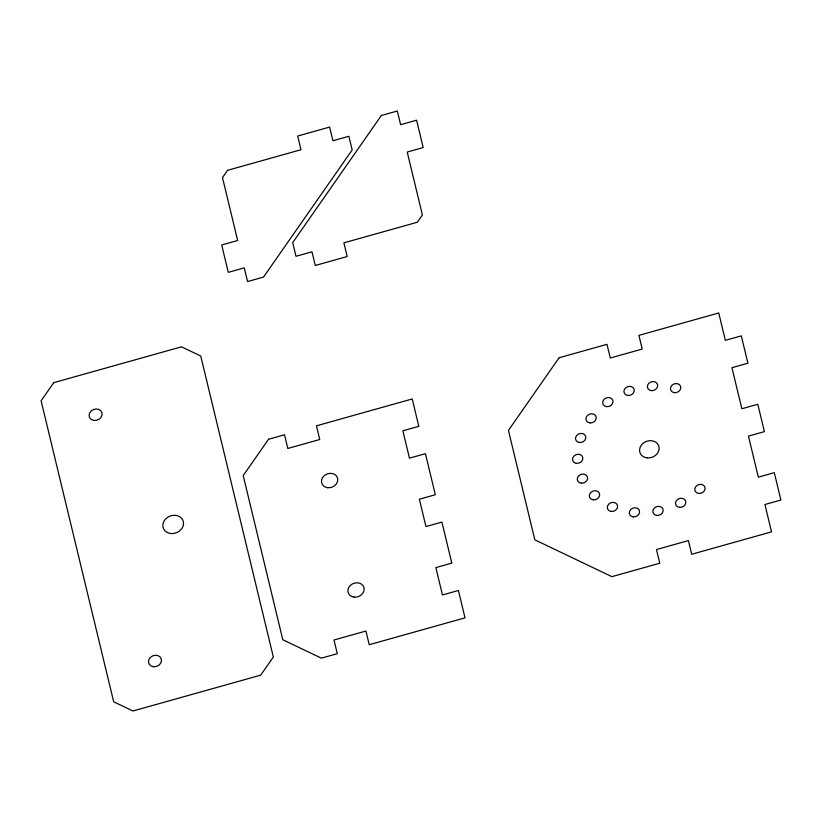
<?xml version="1.0" encoding="UTF-8"?>
<svg xmlns="http://www.w3.org/2000/svg" width="822" height="822" viewBox="0 0 822 822"><rect width="100%" height="100%" fill="white"/><g stroke="black" fill="none" stroke-linecap="round" stroke-linejoin="round"><path stroke-width="1.23" d="M53.769 382.651L41.1 400.807L113.683 701.793L132.948 710.989L260.666 675.17L273.336 657.004L200.743 356.029L181.487 346.822L53.769 382.651M227.55 170.318L222.485 177.583L237.661 240.507L221.693 244.987L228.29 272.349L244.257 267.869L247.556 281.556L263.523 277.076L352.176 149.964L348.877 136.288L332.91 140.757L329.612 127.081L297.687 136.041L300.986 149.717L227.55 170.318M381.357 115.491L292.704 242.603L296.002 256.279L311.97 251.799L315.268 265.485L347.192 256.526L343.894 242.85L417.329 222.248L422.395 214.984L407.219 152.049L423.186 147.57L416.59 120.207L400.622 124.687L397.324 111.011L381.357 115.491M268.547 439.256L243.209 475.578L282.799 639.742L321.33 658.155L337.297 653.675L333.999 639.989L365.924 631.039L369.222 644.715L465.016 617.846L458.419 590.484L442.452 594.964L435.855 567.601L451.812 563.121L441.917 522.083L425.95 526.563L419.354 499.201L435.321 494.721L425.426 453.682L409.459 458.152L402.862 430.79L418.819 426.32L412.223 398.958L316.439 425.827L319.737 439.503L287.803 448.463L284.504 434.776L268.547 439.256M559.104 357.755L508.438 430.389L534.834 539.838L611.887 576.654L659.778 563.214L656.48 549.538L688.415 540.578L691.713 554.254L771.529 531.865L764.933 504.503L780.9 500.033L774.303 472.671L758.336 477.15L748.441 436.102L764.409 431.622L757.802 404.26L741.845 408.74L731.94 367.701L747.907 363.221L741.31 335.859L725.343 340.339L718.747 312.977L638.92 335.366L642.218 349.052L610.294 358.002L606.996 344.326L559.104 357.755M170.637 533.488A10.542 8.919 -21 0 0 183.142 520.973A10.542 8.919 -21 0 0 165.767 518.826A10.542 8.919 -21 0 0 170.637 533.488M93.985 420.443A6.648 5.62 -21 0 0 101.866 412.562A6.648 5.62 -21 0 0 90.923 411.206A6.648 5.62 -21 0 0 93.985 420.443M153.375 666.693A6.648 5.62 -21 0 0 161.256 658.812A6.648 5.62 -21 0 0 150.303 657.466A6.648 5.62 -21 0 0 153.375 666.693M327.629 487.682A8.302 7.018 -21 0 0 337.482 477.829A8.302 7.018 -21 0 0 323.796 476.133A8.302 7.018 -21 0 0 327.629 487.682M354.025 597.121A8.302 7.018 -21 0 0 363.869 587.268A8.302 7.018 -21 0 0 350.193 585.583A8.302 7.018 -21 0 0 354.025 597.121M646.945 457.844A9.967 8.425 -21 0 0 658.761 446.027A9.967 8.425 -21 0 0 642.342 444.003A9.967 8.425 -21 0 0 646.945 457.844M698.69 493.436A5.271 4.459 -21 0 0 704.896 487.148A5.271 4.459 -21 0 0 696.193 486.131A5.271 4.459 -21 0 0 698.69 493.436M679.568 507.359A5.271 4.459 -21 0 0 685.599 500.937A5.271 4.459 -21 0 0 676.835 500.136A5.271 4.459 -21 0 0 679.568 507.359M656.686 515.425A5.271 4.459 -21 0 0 663.015 509.229A5.271 4.459 -21 0 0 654.353 508.068A5.271 4.459 -21 0 0 656.686 515.425M633.228 516.863A5.271 4.459 -21 0 0 639.393 510.544A5.271 4.459 -21 0 0 630.669 509.589A5.271 4.459 -21 0 0 633.228 516.863M611.034 511.428A5.271 4.459 -21 0 0 617.476 505.325A5.271 4.459 -21 0 0 608.855 504.02A5.271 4.459 -21 0 0 611.034 511.428M593.196 499.797A5.271 4.459 -21 0 0 599.474 493.56A5.271 4.459 -21 0 0 590.792 492.46A5.271 4.459 -21 0 0 593.196 499.797M581.298 483.172A5.271 4.459 -21 0 0 587.401 476.811A5.271 4.459 -21 0 0 578.667 475.917A5.271 4.459 -21 0 0 581.298 483.172M576.294 463.331A5.271 4.459 -21 0 0 582.685 457.186A5.271 4.459 -21 0 0 574.054 455.933A5.271 4.459 -21 0 0 576.294 463.331M579.407 442.503A5.271 4.459 -21 0 0 585.644 436.225A5.271 4.459 -21 0 0 576.941 435.187A5.271 4.459 -21 0 0 579.407 442.503M589.97 422.888A5.271 4.459 -21 0 0 596.032 416.497A5.271 4.459 -21 0 0 587.278 415.655A5.271 4.459 -21 0 0 589.97 422.888M606.492 406.602A5.271 4.459 -21 0 0 612.842 400.417A5.271 4.459 -21 0 0 604.191 399.225A5.271 4.459 -21 0 0 606.492 406.602M627.864 395.464A5.271 4.459 -21 0 0 634.05 389.155A5.271 4.459 -21 0 0 625.337 388.169A5.271 4.459 -21 0 0 627.864 395.464M651.435 390.645A5.271 4.459 -21 0 0 657.446 384.213A5.271 4.459 -21 0 0 648.681 383.442A5.271 4.459 -21 0 0 651.435 390.645M674.307 392.649A5.271 4.459 -21 0 0 680.606 386.422A5.271 4.459 -21 0 0 671.934 385.292A5.271 4.459 -21 0 0 674.307 392.649"/></g></svg>
